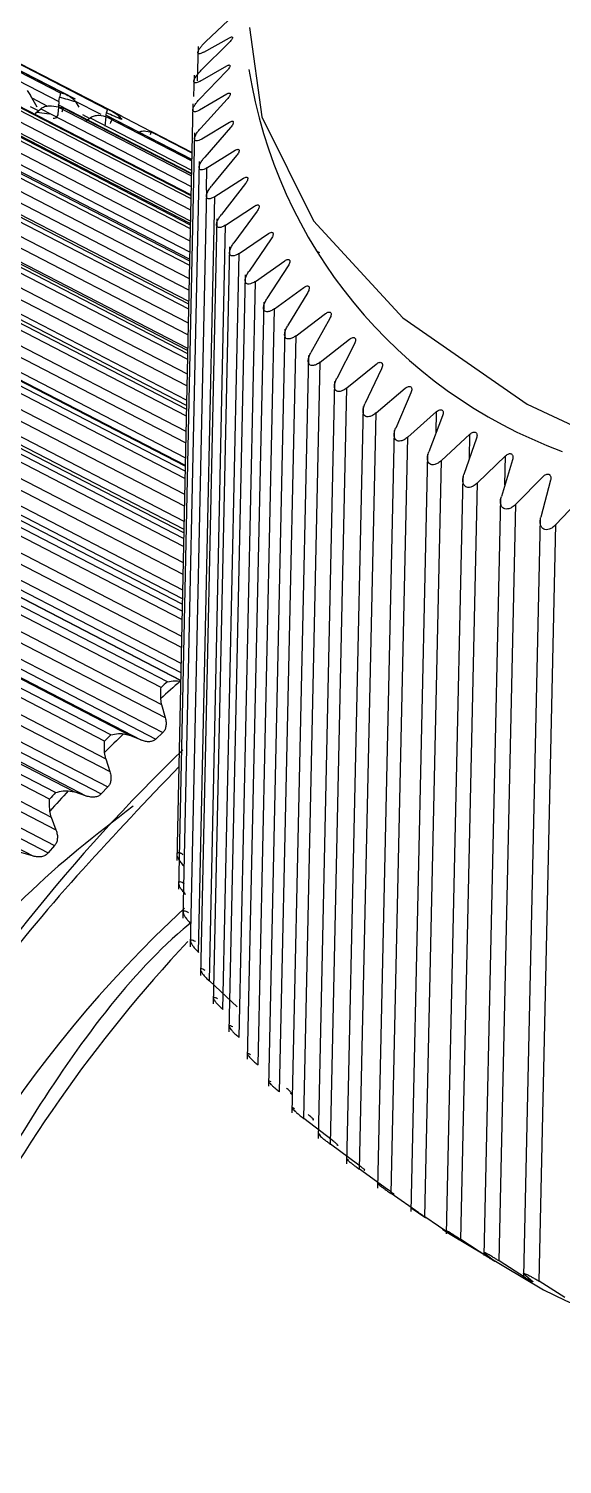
# Model space of a CAD drawing. Header units: millimetres. Extents: x 0 to 279, y 0 to 216.
# Drawn here: x 101.888 to 102.952, y 53.531 to 56.394 of the extents above; entities that cross this region are included whole.
import ezdxf

# ---------------------------------------------------------------- set-up
doc = ezdxf.new("R2010")
doc.units = ezdxf.units.MM

msp = doc.modelspace()

# ---------------------------------------------------------------- linework, layer by layer
at = {"color": 7, "linetype": 'Continuous', "lineweight": 25}
for p, q in [((100.9462, 56.7657), (101.9482, 56.2483)), ((101.9813, 56.2529), (100.9789, 56.7704)), ((100.9829, 56.7656), (101.9521, 56.2652)), ((100.9935, 56.7626), (101.9627, 56.2622)), ((102.0725, 56.2196), (101.0701, 56.7371)), ((101.0761, 56.7332), (102.0453, 56.2328)), ((101.0862, 56.7288), (102.0553, 56.2285)), ((102.2971, 56.4208), (102.2411, 56.3679)), ((102.2872, 56.3651), (102.2321, 56.3106)), ((102.2371, 56.3466), (102.2886, 56.3756)), ((102.2257, 56.3581), (102.2243, 56.2897)), ((102.2827, 56.309), (102.2288, 56.253)), ((102.2302, 56.2892), (102.2831, 56.3196)), ((102.2178, 56.301), (102.2169, 56.2583)), ((102.2117, 56.062), (101.846, 56.2508)), ((101.8851, 56.2702), (101.892, 56.2602)), ((101.9054, 56.237), (101.892, 56.2602)), ((101.9482, 56.2483), (101.9498, 56.2565)), ((102.229, 56.2315), (102.2832, 56.2634)), ((102.2838, 56.2528), (102.2311, 56.1953)), ((102.2089, 55.934), (101.632, 56.232)), ((102.2104, 56.0049), (101.7407, 56.2475)), ((101.9005, 56.2227), (101.9047, 56.2274)), ((101.9047, 56.2274), (101.9123, 56.234)), ((101.9047, 56.2274), (101.9295, 56.2238)), ((101.9482, 56.2483), (101.947, 56.2282)), ((102.2126, 56.1048), (101.9471, 56.2418)), ((101.9822, 56.2474), (101.9885, 56.2369)), ((102.0417, 56.218), (102.0434, 56.2256)), ((102.1471, 56.1809), (102.0665, 56.2225)), ((102.2156, 56.2436), (102.1832, 54.7351)), ((102.2071, 55.8496), (101.5205, 56.2043)), ((102.0031, 56.2098), (102.0109, 56.2159)), ((102.0417, 56.218), (102.0401, 56.199)), ((102.2132, 56.1331), (102.0436, 56.2207)), ((102.2335, 56.1738), (102.2888, 56.2072)), ((102.2904, 56.1966), (102.2392, 56.1376)), ((102.205, 55.7522), (101.407, 56.1646)), ((102.2135, 56.1468), (102.1348, 56.1875)), ((102.219, 56.1862), (102.1866, 54.6775)), ((102.2436, 56.1162), (102.2999, 56.1511)), ((102.3026, 56.1405), (102.2529, 56.0802)), ((102.2027, 55.6424), (101.292, 56.1132)), ((102.228, 56.1288), (102.1956, 54.6199)), ((102.2594, 56.0588), (102.3165, 56.0953)), ((102.3202, 56.0848), (102.2722, 56.023)), ((102.2001, 55.521), (101.1764, 56.0504)), ((102.2427, 56.0716), (102.2102, 54.5626)), ((102.2269, 54.5518), (102.2594, 56.0588)), ((102.2808, 56.0019), (102.3385, 56.0399)), ((102.3433, 56.0295), (102.297, 55.9664)), ((102.263, 56.0148), (102.2305, 54.5056)), ((102.2483, 54.4947), (102.2808, 56.0019)), ((102.1972, 55.3885), (101.0609, 55.9764)), ((102.3077, 55.9455), (102.3659, 55.985)), ((102.3717, 55.9748), (102.3274, 55.9104)), ((102.2887, 55.9585), (102.2562, 54.4492)), ((102.2752, 54.4381), (102.3077, 55.9455)), ((102.3401, 55.8898), (102.3987, 55.9309)), ((102.4055, 55.9208), (102.3632, 55.8553)), ((102.1941, 55.2459), (100.9461, 55.8919)), ((102.32, 55.9029), (102.2874, 54.3935)), ((102.3075, 54.3823), (102.3401, 55.8898)), ((102.3779, 55.835), (102.4367, 55.8777)), ((102.4444, 55.8678), (102.4043, 55.8011)), ((102.3566, 55.8481), (102.324, 54.3386)), ((102.3453, 54.3273), (102.3779, 55.835)), ((102.421, 55.7812), (102.4798, 55.8256)), ((102.3986, 55.7944), (102.3659, 54.2847)), ((102.4885, 55.8158), (102.4507, 55.748)), ((102.1521, 55.08), (100.8146, 55.7726)), ((102.1647, 55.0913), (100.8272, 55.7839)), ((102.3883, 54.2734), (102.421, 55.7812)), ((102.4692, 55.7286), (102.5279, 55.7746)), ((102.5375, 55.7651), (102.5021, 55.6962)), ((100.7782, 55.7358), (102.1604, 55.0199)), ((100.7845, 55.7546), (102.1532, 55.0458)), ((102.4457, 55.7417), (102.4129, 54.2319)), ((100.7636, 55.7108), (102.1554, 54.9899)), ((102.4364, 54.2206), (102.4692, 55.7286)), ((102.5225, 55.6773), (102.5809, 55.7249)), ((102.5914, 55.7157), (102.5585, 55.6458)), ((102.0519, 54.9853), (100.7144, 55.6782)), ((102.0887, 54.9848), (100.72, 55.6938)), ((100.7306, 55.6909), (102.1128, 54.9748)), ((100.7501, 55.6981), (102.1419, 54.9772)), ((102.4978, 55.6904), (102.4649, 54.1804)), ((102.0395, 54.9729), (100.702, 55.6659)), ((102.4896, 54.1692), (102.5225, 55.6773)), ((102.5807, 55.6274), (102.6386, 55.6766)), ((102.65, 55.6677), (102.6197, 55.5969)), ((100.6679, 55.6284), (102.05, 54.9122)), ((100.6731, 55.6471), (102.0418, 54.938)), ((102.5548, 55.6405), (102.5219, 54.1304)), ((102.5477, 54.1192), (102.5807, 55.6274)), ((102.6436, 55.5792), (102.7009, 55.63)), ((102.7132, 55.6214), (102.6855, 55.5497)), ((100.6544, 55.6028), (102.0461, 54.8816)), ((102.6166, 55.5921), (102.5836, 54.0819)), ((101.9419, 54.8703), (100.6045, 55.5635)), ((101.9789, 54.8719), (100.6103, 55.5812)), ((100.6215, 55.5797), (102.0036, 54.8634)), ((100.6413, 55.589), (102.033, 54.8678)), ((102.6105, 54.0708), (102.6436, 55.5792)), ((102.7111, 55.5326), (102.7677, 55.585)), ((102.7807, 55.5768), (102.7557, 55.5044)), ((101.9299, 54.857), (100.5925, 55.5502)), ((102.683, 55.5455), (102.6498, 54.0351)), ((102.783, 55.488), (102.8386, 55.5419)), ((100.5606, 55.5125), (101.9427, 54.796)), ((100.5648, 55.5308), (101.9334, 54.8214)), ((102.6779, 54.0242), (102.7111, 55.5326)), ((102.8524, 55.534), (102.8302, 55.4609)), ((100.5483, 55.4863), (101.94, 54.7648)), ((102.7538, 55.5007), (102.7205, 53.9902)), ((102.7497, 53.9794), (102.783, 55.488)), ((102.859, 55.4453), (102.9136, 55.5008)), ((102.9282, 55.4932), (102.9088, 55.4196)), ((100.5158, 55.4603), (101.8979, 54.7437)), ((100.5357, 55.4715), (101.9273, 54.75)), ((102.8287, 55.4578), (102.7953, 53.9472)), ((102.939, 55.4047), (102.9924, 55.4617)), ((102.8256, 53.9366), (102.859, 55.4453)), ((102.9077, 55.417), (102.8742, 53.9062)), ((102.9055, 53.8959), (102.939, 55.4047)), ((102.1532, 55.0458), (102.1515, 55.0579)), ((102.1532, 55.0458), (102.1604, 55.0199)), ((102.0773, 54.9878), (102.0887, 54.9848)), ((102.1128, 54.9748), (102.0887, 54.9848)), ((102.1554, 54.9899), (102.1419, 54.9772)), ((102.0418, 54.938), (102.0395, 54.9501)), ((102.0418, 54.938), (102.05, 54.9122)), ((102.0461, 54.8816), (102.033, 54.8678)), ((101.9672, 54.8741), (101.9789, 54.8719)), ((102.0036, 54.8634), (101.9789, 54.8719)), ((101.9334, 54.8214), (101.9306, 54.8335)), ((101.9334, 54.8214), (101.9427, 54.796)), ((101.94, 54.7648), (101.9273, 54.75)), ((101.8979, 54.7437), (101.8726, 54.7506)), ((102.304, 54.4434), (102.2483, 54.4947)), ((102.4931, 54.1773), (102.4364, 54.2206)), ((102.546, 54.1275), (102.4896, 54.1692)), ((102.6036, 54.0791), (102.5477, 54.1192)), ((102.6658, 54.0323), (102.6105, 54.0708)), ((102.6523, 54.0413), (102.678, 54.0237)), ((102.7324, 53.9873), (102.6779, 54.0242)), ((102.713, 53.9996), (102.7217, 53.9936)), ((102.7217, 53.9936), (102.9145, 53.8786)), ((102.7225, 53.9958), (102.7455, 53.979)), ((102.8033, 53.944), (102.7497, 53.9794)), ((102.7969, 53.9523), (102.8171, 53.9361)), ((102.8781, 53.9028), (102.8256, 53.9366)), ((102.8753, 53.9108), (102.8927, 53.8952)), ((102.9568, 53.8636), (102.9055, 53.8959))]:
    msp.add_line(p, q, dxfattribs=at)
at = {"color": 8, "linetype": 'Continuous', "lineweight": 25}
for p, q in [((101.9265, 56.2388), (101.895, 56.255)), ((101.9798, 56.25), (102.032, 56.223)), ((101.6262, 56.2227), (102.2087, 55.9219)), ((101.6387, 56.2253), (102.2089, 55.9307)), ((101.7018, 56.2331), (102.2097, 55.9708)), ((101.7369, 56.2399), (102.2102, 55.9954)), ((101.749, 56.241), (102.2104, 56.0027)), ((102.2106, 56.01), (101.7952, 56.2246)), ((101.809, 56.2397), (102.211, 56.0321)), ((101.8442, 56.2446), (102.2115, 56.0549)), ((101.8559, 56.2444), (102.2116, 56.0607)), ((101.9075, 56.2298), (101.8916, 56.238)), ((101.9123, 56.234), (102.212, 56.0792)), ((101.9474, 56.2369), (102.2125, 56.1)), ((101.9586, 56.2353), (102.2126, 56.1041)), ((102.0095, 56.2148), (101.9964, 56.2216)), ((101.5128, 56.1933), (102.2068, 55.8347)), ((101.5255, 56.1972), (102.207, 55.845)), ((102.2076, 55.8725), (101.5787, 56.1974)), ((101.5913, 56.2141), (102.2081, 55.8955)), ((102.2092, 55.9481), (101.6886, 56.2171)), ((102.0109, 56.2159), (102.2127, 56.1117)), ((102.0459, 56.2168), (102.2131, 56.1304)), ((102.0565, 56.2138), (102.2132, 56.1329)), ((102.2057, 55.7834), (101.4663, 56.1655)), ((101.4782, 56.183), (102.2062, 55.8068)), ((102.1391, 56.1844), (102.2135, 56.146)), ((102.1491, 56.18), (102.2135, 56.1468)), ((101.3632, 56.1397), (102.204, 55.7051)), ((101.3973, 56.1517), (102.2046, 55.7344)), ((101.4102, 56.1569), (102.2049, 55.7461)), ((102.2051, 55.7562), (101.4472, 56.1479)), ((102.2035, 55.6817), (101.3521, 56.1218)), ((102.2426, 56.0715), (102.2436, 56.1162)), ((101.247, 56.0847), (102.2016, 55.5911)), ((101.2805, 56.0981), (102.2022, 55.6216)), ((101.2935, 56.1047), (102.2025, 55.6347)), ((102.2029, 55.6531), (101.3335, 56.1026)), ((102.2011, 55.5677), (101.2367, 56.0664)), ((102.1995, 55.497), (101.1631, 56.033)), ((102.1998, 55.5114), (101.1761, 56.0408)), ((101.2047, 56.038), (102.2001, 55.5232)), ((102.2004, 55.5381), (101.2187, 56.0457)), ((101.1209, 55.9996), (102.1984, 55.4422)), ((101.1303, 56.0183), (102.1989, 55.4655)), ((102.197, 55.3769), (101.0588, 55.9658)), ((101.0896, 55.9686), (102.1974, 55.3955)), ((101.1036, 55.9777), (102.1977, 55.4117)), ((101.0138, 55.9408), (102.1959, 55.3291)), ((102.1966, 55.3613), (101.0458, 55.9568)), ((102.4637, 55.9493), (102.4677, 55.9472)), ((101.0054, 55.9219), (102.1954, 55.3061)), ((102.1939, 55.2321), (100.9423, 55.88)), ((100.975, 55.8885), (102.1944, 55.2574)), ((100.989, 55.8989), (102.1948, 55.2748)), ((100.8983, 55.8527), (102.1928, 55.1826)), ((102.1935, 55.2154), (100.9294, 55.8698)), ((100.891, 55.8338), (102.1923, 55.1601)), ((102.1909, 55.094), (100.8325, 55.7974)), ((100.8424, 55.7929), (102.1909, 55.0947)), ((100.8616, 55.7982), (102.1912, 55.1097)), ((100.8754, 55.8097), (102.1916, 55.1282)), ((102.7, 55.5873), (102.7009, 55.63)), ((102.7666, 55.5358), (102.7677, 55.585)), ((102.8373, 55.4843), (102.8386, 55.5419))]:
    msp.add_line(p, q, dxfattribs=at)
at = {"color": 7, "linetype": 'Continuous', "lineweight": 25, "flags": 128}
msp.add_lwpolyline([(102.3283, 56.3962), (102.3529, 56.2181), (102.4556, 56.0108), (102.6342, 55.8171), (102.8815, 55.6452), (103.1873, 55.502), (103.5391, 55.3936), (103.9225, 55.3245), (104.3216, 55.2975), (104.7199, 55.3137), (105.1011, 55.3725), (105.2233, 55.4017)], dxfattribs=at)
at = {"color": 7, "linetype": 'Continuous', "lineweight": 25}
for centre, radius, start, end in [((103.2905, 56.4651), 0.9753, 189.0012, 249.67), ((101.7644, 55.5366), 0.7435, 72.9607, 75.5565), ((101.7551, 55.5461), 0.7456, 73.8332, 74.6816), ((101.8381, 55.4446), 0.7998, 81.3304, 82.1403), ((101.7731, 55.562), 0.7165, 65.1828, 67.8426), ((101.7639, 55.5716), 0.7186, 66.077, 66.9464), ((101.849, 55.4979), 0.7453, 73.8359, 74.6846), ((101.7635, 55.5717), 0.7187, 58.2371, 59.1063), ((101.8578, 55.5234), 0.7183, 66.0778, 66.9475), ((103.96, 53.0722), 2.6859, 131.2223, 132.3272), ((103.9529, 53.0767), 2.6937, 131.5933, 131.9545), ((104.127, 52.8953), 2.9292, 134.4097, 135.4527), ((104.1204, 52.8993), 2.9377, 134.76, 135.1009), ((104.2852, 52.7426), 3.1652, 137.7598, 138.0842), ((104.2913, 52.739), 3.1559, 137.4263, 138.4188), ((103.8443, 52.8614), 2.4227, 132.7712, 193.3948), ((104.2962, 52.6172), 2.8632, 136.8959, 169.4299), ((104.3053, 56.7496), 3.1901, 244.1528, 297.373)]:
    msp.add_arc(centre, radius, start, end, dxfattribs=at)
at = {"color": 8, "linetype": 'Continuous', "lineweight": 25}
msp.add_arc((104.6015, 52.4549), 3.4701, 133.8947, 163.9643, dxfattribs=at)
at = {"color": 7, "linetype": 'Continuous', "lineweight": 25}
for points, knots in [([(102.2371, 56.3466), (102.2351, 56.3456), (102.2315, 56.3438), (102.2276, 56.3433), (102.2255, 56.3442), (102.2253, 56.3464), (102.2261, 56.3489), (102.2277, 56.3522), (102.2308, 56.3568), (102.2356, 56.3625), (102.2392, 56.366), (102.2411, 56.3679)], [0, 0, 0, 0, 0.154431, 0.286751, 0.400084, 0.499365, 0.556661, 0.616367, 0.746977, 0.863093, 1, 1, 1, 1]), ([(102.2886, 56.3756), (102.2895, 56.3761), (102.2913, 56.377), (102.2932, 56.3773), (102.2943, 56.3768), (102.2945, 56.3755), (102.2939, 56.3736), (102.2923, 56.3711), (102.2901, 56.3681), (102.2882, 56.3661), (102.2872, 56.3651)], [0, 0, 0, 0, 0.149554, 0.286742, 0.39793, 0.499998, 0.60209, 0.713222, 0.850456, 1, 1, 1, 1]), ([(102.2302, 56.2892), (102.2282, 56.2882), (102.2244, 56.2862), (102.2202, 56.2856), (102.2179, 56.2865), (102.2174, 56.2887), (102.2179, 56.2912), (102.2192, 56.2945), (102.2221, 56.2992), (102.2267, 56.3051), (102.2302, 56.3087), (102.2321, 56.3106)], [0, 0, 0, 0, 0.154434, 0.286757, 0.400092, 0.499375, 0.555867, 0.614812, 0.743891, 0.864905, 1, 1, 1, 1]), ([(102.2831, 56.3196), (102.2841, 56.3201), (102.2859, 56.3211), (102.2879, 56.3214), (102.2892, 56.3209), (102.2896, 56.3197), (102.2891, 56.3177), (102.2877, 56.3151), (102.2856, 56.3121), (102.2837, 56.3101), (102.2827, 56.309)], [0, 0, 0, 0, 0.149554, 0.286742, 0.39793, 0.499998, 0.60209, 0.713222, 0.850456, 1, 1, 1, 1]), ([(101.9498, 56.2565), (101.9504, 56.2583), (101.9519, 56.2627), (101.952, 56.2643), (101.9521, 56.2652)], [0, 0, 0, 0, 0.406364, 1, 1, 1, 1]), ([(101.9627, 56.2622), (101.9672, 56.26), (101.9747, 56.2563), (101.98, 56.25), (101.9822, 56.2474)], [0, 0, 0, 0, 0.593636, 1, 1, 1, 1]), ([(102.229, 56.2315), (102.2269, 56.2305), (102.2231, 56.2284), (102.2186, 56.2277), (102.2159, 56.2285), (102.2152, 56.2307), (102.2155, 56.2332), (102.2165, 56.2365), (102.2191, 56.2413), (102.2235, 56.2473), (102.227, 56.2511), (102.2288, 56.253)], [0, 0, 0, 0, 0.1544381, 0.2867636, 0.400101, 0.4993864, 0.5550493, 0.6131612, 0.7404224, 0.8667645, 1, 1, 1, 1]), ([(102.2832, 56.2634), (102.2842, 56.2639), (102.286, 56.2649), (102.2882, 56.2653), (102.2896, 56.2649), (102.2902, 56.2637), (102.2898, 56.2617), (102.2886, 56.2591), (102.2866, 56.256), (102.2848, 56.2539), (102.2838, 56.2528)], [0, 0, 0, 0, 0.149554, 0.286742, 0.39793, 0.499998, 0.60209, 0.713222, 0.850456, 1, 1, 1, 1]), ([(101.9474, 56.2369), (101.9415, 56.2382), (101.9324, 56.2402), (101.9201, 56.2382), (101.9147, 56.2353), (101.9123, 56.234)], [0, 0, 0, 0, 0.500711, 0.773789, 1, 1, 1, 1]), ([(101.947, 56.2282), (101.9467, 56.2261), (101.9463, 56.222), (101.9443, 56.2175), (101.9413, 56.2144), (101.9383, 56.2146), (101.9368, 56.2147)], [0, 0, 0, 0, 0.261763, 0.504104, 0.759203, 1, 1, 1, 1]), ([(101.9547, 56.2278), (101.9552, 56.2294), (101.9563, 56.2329), (101.958, 56.2365), (101.9584, 56.2357), (101.9586, 56.2353)], [0, 0, 0, 0, 0.226196, 0.499289, 1, 1, 1, 1]), ([(102.0434, 56.2256), (102.044, 56.2272), (102.0454, 56.2311), (102.0453, 56.2322), (102.0453, 56.2328)], [0, 0, 0, 0, 0.406364, 1, 1, 1, 1]), ([(102.0553, 56.2285), (102.0596, 56.226), (102.0669, 56.2218), (102.0718, 56.2151), (102.0739, 56.2124)], [0, 0, 0, 0, 0.593636, 1, 1, 1, 1]), ([(102.0459, 56.2168), (102.0401, 56.2184), (102.0312, 56.221), (102.0189, 56.2197), (102.0134, 56.2171), (102.0109, 56.2159)], [0, 0, 0, 0, 0.5007111, 0.7737886, 1, 1, 1, 1]), ([(102.0512, 56.2046), (102.0519, 56.2063), (102.0533, 56.21), (102.0555, 56.2141), (102.0561, 56.2139), (102.0565, 56.2138)], [0, 0, 0, 0, 0.226196, 0.499289, 1, 1, 1, 1]), ([(102.2335, 56.1738), (102.2313, 56.1727), (102.2274, 56.1706), (102.2226, 56.1697), (102.2197, 56.1705), (102.2187, 56.1726), (102.2187, 56.1751), (102.2195, 56.1783), (102.2218, 56.1833), (102.226, 56.1895), (102.2294, 56.1934), (102.2311, 56.1953)], [0, 0, 0, 0, 0.1544442, 0.286775, 0.4001168, 0.4994062, 0.5541981, 0.6114184, 0.736694, 0.8686989, 1, 1, 1, 1]), ([(102.2888, 56.2072), (102.2898, 56.2077), (102.2917, 56.2088), (102.294, 56.2092), (102.2956, 56.2089), (102.2962, 56.2076), (102.2961, 56.2056), (102.295, 56.203), (102.2931, 56.1998), (102.2914, 56.1977), (102.2904, 56.1966)], [0, 0, 0, 0, 0.149554, 0.286742, 0.39793, 0.499998, 0.60209, 0.713222, 0.850456, 1, 1, 1, 1]), ([(102.1391, 56.1844), (102.1334, 56.1864), (102.1247, 56.1895), (102.1125, 56.1889), (102.1069, 56.1867), (102.1044, 56.1856)], [0, 0, 0, 0, 0.500711, 0.773789, 1, 1, 1, 1]), ([(102.1311, 56.1827), (102.1317, 56.1841), (102.1331, 56.1875), (102.1328, 56.1881), (102.1326, 56.1884)], [0, 0, 0, 0, 0.406364, 1, 1, 1, 1]), ([(102.2436, 56.1162), (102.2414, 56.115), (102.2374, 56.1128), (102.2324, 56.1118), (102.2292, 56.1125), (102.2278, 56.1146), (102.2277, 56.117), (102.2282, 56.1202), (102.2302, 56.1253), (102.2342, 56.1316), (102.2375, 56.1357), (102.2392, 56.1376)], [0, 0, 0, 0, 0.154453, 0.286792, 0.40014, 0.499436, 0.55331, 0.609629, 0.733006, 0.870393, 1, 1, 1, 1]), ([(102.2999, 56.1511), (102.3009, 56.1517), (102.3029, 56.1528), (102.3053, 56.1533), (102.307, 56.1529), (102.3078, 56.1517), (102.3078, 56.1497), (102.3069, 56.147), (102.3052, 56.1438), (102.3035, 56.1417), (102.3026, 56.1405)], [0, 0, 0, 0, 0.149554, 0.286742, 0.39793, 0.499998, 0.60209, 0.713222, 0.850456, 1, 1, 1, 1]), ([(102.2594, 56.0588), (102.2572, 56.0576), (102.2531, 56.0552), (102.2478, 56.0541), (102.2443, 56.0547), (102.2424, 56.0572), (102.2423, 56.0615), (102.2443, 56.0674), (102.248, 56.074), (102.2513, 56.0781), (102.2529, 56.0802)], [0, 0, 0, 0, 0.154549, 0.286969, 0.400388, 0.499744, 0.607598, 0.729187, 0.870473, 1, 1, 1, 1]), ([(102.3165, 56.0953), (102.3175, 56.0959), (102.3195, 56.097), (102.322, 56.0976), (102.3239, 56.0973), (102.3249, 56.0961), (102.325, 56.0941), (102.3243, 56.0914), (102.3227, 56.0881), (102.3211, 56.0859), (102.3202, 56.0848)], [0, 0, 0, 0, 0.149554, 0.286742, 0.39793, 0.499998, 0.60209, 0.713222, 0.850456, 1, 1, 1, 1]), ([(102.2808, 56.0019), (102.2785, 56.0006), (102.2743, 55.9981), (102.2689, 55.9968), (102.2651, 55.9974), (102.2629, 55.9997), (102.2625, 56.004), (102.264, 56.0099), (102.2674, 56.0165), (102.2706, 56.0209), (102.2722, 56.023)], [0, 0, 0, 0, 0.154558, 0.286986, 0.400411, 0.499774, 0.605886, 0.725801, 0.865246, 1, 1, 1, 1]), ([(102.3385, 56.0399), (102.3396, 56.0405), (102.3416, 56.0417), (102.3442, 56.0423), (102.3462, 56.0421), (102.3474, 56.0409), (102.3477, 56.039), (102.3471, 56.0362), (102.3456, 56.0329), (102.3441, 56.0306), (102.3433, 56.0295)], [0, 0, 0, 0, 0.149554, 0.286742, 0.39793, 0.499998, 0.60209, 0.713222, 0.850456, 1, 1, 1, 1]), ([(102.3077, 55.9455), (102.3054, 55.9441), (102.3012, 55.9415), (102.2955, 55.9401), (102.2915, 55.9405), (102.289, 55.9428), (102.2882, 55.9471), (102.2894, 55.9529), (102.2924, 55.9596), (102.2955, 55.9641), (102.297, 55.9664)], [0, 0, 0, 0, 0.154571, 0.28701, 0.400444, 0.499815, 0.604161, 0.722376, 0.859968, 1, 1, 1, 1]), ([(102.3659, 55.985), (102.367, 55.9857), (102.3691, 55.987), (102.3718, 55.9877), (102.3739, 55.9875), (102.3752, 55.9864), (102.3757, 55.9844), (102.3752, 55.9816), (102.374, 55.9783), (102.3725, 55.976), (102.3717, 55.9748)], [0, 0, 0, 0, 0.149554, 0.286742, 0.39793, 0.499998, 0.60209, 0.713222, 0.850456, 1, 1, 1, 1]), ([(102.3401, 55.8898), (102.3378, 55.8883), (102.3335, 55.8857), (102.3277, 55.8841), (102.3233, 55.8844), (102.3206, 55.8866), (102.3195, 55.8908), (102.3202, 55.8965), (102.3229, 55.9034), (102.3259, 55.908), (102.3274, 55.9104)], [0, 0, 0, 0, 0.154588, 0.287042, 0.40049, 0.499872, 0.602416, 0.718907, 0.85464, 1, 1, 1, 1]), ([(102.3987, 55.9309), (102.3998, 55.9316), (102.4019, 55.933), (102.4047, 55.9338), (102.4069, 55.9336), (102.4083, 55.9325), (102.409, 55.9306), (102.4087, 55.9278), (102.4076, 55.9244), (102.4062, 55.9221), (102.4055, 55.9208)], [0, 0, 0, 0, 0.149554, 0.286742, 0.39793, 0.499998, 0.60209, 0.713222, 0.850456, 1, 1, 1, 1]), ([(102.4367, 55.8777), (102.4378, 55.8785), (102.4399, 55.8799), (102.4428, 55.8807), (102.4451, 55.8807), (102.4467, 55.8796), (102.4475, 55.8776), (102.4473, 55.8749), (102.4464, 55.8714), (102.4451, 55.8691), (102.4444, 55.8678)], [0, 0, 0, 0, 0.149554, 0.286742, 0.39793, 0.499998, 0.60209, 0.713222, 0.850456, 1, 1, 1, 1]), ([(102.3779, 55.835), (102.3756, 55.8335), (102.3713, 55.8307), (102.3652, 55.8289), (102.3607, 55.8291), (102.3576, 55.8312), (102.3562, 55.8353), (102.3566, 55.841), (102.3589, 55.848), (102.3617, 55.8527), (102.3632, 55.8553)], [0, 0, 0, 0, 0.154609, 0.287081, 0.400544, 0.499939, 0.600724, 0.715536, 0.849473, 1, 1, 1, 1]), ([(102.4798, 55.8256), (102.4809, 55.8263), (102.483, 55.8278), (102.486, 55.8287), (102.4884, 55.8287), (102.4901, 55.8277), (102.4911, 55.8258), (102.4911, 55.823), (102.4903, 55.8195), (102.4891, 55.8171), (102.4885, 55.8158)], [0, 0, 0, 0, 0.149554, 0.286742, 0.39793, 0.499998, 0.60209, 0.713222, 0.850456, 1, 1, 1, 1]), ([(102.421, 55.7812), (102.4186, 55.7796), (102.4143, 55.7767), (102.4081, 55.7748), (102.4033, 55.7749), (102.4, 55.7769), (102.3983, 55.7809), (102.3983, 55.7865), (102.4002, 55.7935), (102.4029, 55.7984), (102.4043, 55.8011)], [0, 0, 0, 0, 0.154627, 0.2871144, 0.4005905, 0.4999974, 0.5993817, 0.7128492, 0.8453456, 1, 1, 1, 1]), ([(102.5279, 55.7746), (102.529, 55.7753), (102.5311, 55.7768), (102.5342, 55.7779), (102.5367, 55.7779), (102.5386, 55.777), (102.5396, 55.7751), (102.5399, 55.7723), (102.5392, 55.7688), (102.5381, 55.7664), (102.5375, 55.7651)], [0, 0, 0, 0, 0.149554, 0.286742, 0.39793, 0.499998, 0.60209, 0.713222, 0.850456, 1, 1, 1, 1]), ([(102.4692, 55.7286), (102.4669, 55.7269), (102.4625, 55.7239), (102.4562, 55.7218), (102.4512, 55.7218), (102.4476, 55.7237), (102.4456, 55.7277), (102.4452, 55.7333), (102.4468, 55.7404), (102.4493, 55.7453), (102.4507, 55.748)], [0, 0, 0, 0, 0.154627, 0.287114, 0.40059, 0.499997, 0.599382, 0.712849, 0.845346, 1, 1, 1, 1]), ([(102.5809, 55.7249), (102.582, 55.7257), (102.5841, 55.7272), (102.5872, 55.7284), (102.5899, 55.7285), (102.5918, 55.7276), (102.5931, 55.7257), (102.5934, 55.7229), (102.593, 55.7194), (102.592, 55.717), (102.5914, 55.7157)], [0, 0, 0, 0, 0.149554, 0.286742, 0.39793, 0.499998, 0.60209, 0.713222, 0.850456, 1, 1, 1, 1]), ([(102.5225, 55.6773), (102.5202, 55.6756), (102.5158, 55.6724), (102.5094, 55.6701), (102.5042, 55.67), (102.5003, 55.6718), (102.498, 55.6757), (102.4973, 55.6813), (102.4985, 55.6884), (102.5009, 55.6935), (102.5021, 55.6962)], [0, 0, 0, 0, 0.154627, 0.287114, 0.40059, 0.499997, 0.599382, 0.712849, 0.845346, 1, 1, 1, 1]), ([(102.6386, 55.6766), (102.6397, 55.6775), (102.6418, 55.6791), (102.645, 55.6803), (102.6477, 55.6805), (102.6498, 55.6796), (102.6512, 55.6778), (102.6517, 55.675), (102.6515, 55.6715), (102.6505, 55.669), (102.65, 55.6677)], [0, 0, 0, 0, 0.149554, 0.286742, 0.39793, 0.499998, 0.60209, 0.713222, 0.850456, 1, 1, 1, 1]), ([(102.5807, 55.6274), (102.5784, 55.6256), (102.574, 55.6224), (102.5675, 55.6199), (102.5621, 55.6196), (102.558, 55.6213), (102.5553, 55.6252), (102.5543, 55.6308), (102.5552, 55.6379), (102.5573, 55.643), (102.5585, 55.6458)], [0, 0, 0, 0, 0.154627, 0.287114, 0.40059, 0.499997, 0.599382, 0.712849, 0.845346, 1, 1, 1, 1]), ([(102.7009, 55.63), (102.702, 55.6309), (102.7041, 55.6325), (102.7073, 55.6338), (102.7101, 55.6341), (102.7124, 55.6333), (102.7139, 55.6315), (102.7146, 55.6287), (102.7145, 55.6252), (102.7136, 55.6227), (102.7132, 55.6214)], [0, 0, 0, 0, 0.149554, 0.286742, 0.39793, 0.499998, 0.60209, 0.713222, 0.850456, 1, 1, 1, 1]), ([(102.6436, 55.5792), (102.6413, 55.5773), (102.637, 55.5739), (102.6303, 55.5713), (102.6248, 55.5708), (102.6204, 55.5725), (102.6175, 55.5762), (102.6162, 55.5818), (102.6167, 55.589), (102.6186, 55.5941), (102.6197, 55.5969)], [0, 0, 0, 0, 0.154627, 0.287114, 0.40059, 0.499997, 0.599382, 0.712849, 0.845346, 1, 1, 1, 1]), ([(102.7677, 55.585), (102.7687, 55.5859), (102.7708, 55.5877), (102.7741, 55.589), (102.7769, 55.5894), (102.7793, 55.5887), (102.7809, 55.5869), (102.7818, 55.5842), (102.7819, 55.5807), (102.7811, 55.5781), (102.7807, 55.5768)], [0, 0, 0, 0, 0.149554, 0.286742, 0.39793, 0.499998, 0.60209, 0.713222, 0.850456, 1, 1, 1, 1]), ([(102.7111, 55.5326), (102.7088, 55.5307), (102.7045, 55.5272), (102.6978, 55.5244), (102.6921, 55.5238), (102.6875, 55.5253), (102.6843, 55.529), (102.6826, 55.5345), (102.6828, 55.5417), (102.6845, 55.5469), (102.6855, 55.5497)], [0, 0, 0, 0, 0.154627, 0.287114, 0.40059, 0.499997, 0.599382, 0.712849, 0.845346, 1, 1, 1, 1]), ([(102.8386, 55.5419), (102.8397, 55.5429), (102.8417, 55.5447), (102.845, 55.5461), (102.848, 55.5466), (102.8504, 55.5459), (102.8522, 55.5442), (102.8532, 55.5414), (102.8534, 55.5379), (102.8528, 55.5354), (102.8524, 55.534)], [0, 0, 0, 0, 0.149554, 0.286742, 0.39793, 0.499998, 0.60209, 0.713222, 0.850456, 1, 1, 1, 1]), ([(102.783, 55.488), (102.7807, 55.486), (102.7765, 55.4824), (102.7697, 55.4794), (102.7638, 55.4786), (102.759, 55.48), (102.7555, 55.4836), (102.7536, 55.4891), (102.7534, 55.4963), (102.7549, 55.5015), (102.7557, 55.5044)], [0, 0, 0, 0, 0.154627, 0.287114, 0.40059, 0.499997, 0.599382, 0.712849, 0.845346, 1, 1, 1, 1]), ([(102.9136, 55.5008), (102.9145, 55.5016), (102.9162, 55.5033), (102.9193, 55.5049), (102.922, 55.5056), (102.9241, 55.5054), (102.9249, 55.5051), (102.9254, 55.5049)], [0, 0, 0, 0, 0.260699, 0.500546, 0.760161, 0.880025, 1, 1, 1, 1]), ([(102.9254, 55.5049), (102.9258, 55.5046), (102.9266, 55.5041), (102.9279, 55.5026), (102.9287, 55.5001), (102.9289, 55.4967), (102.9284, 55.4944), (102.9282, 55.4932)], [0, 0, 0, 0, 0.119982, 0.239848, 0.499455, 0.739313, 1, 1, 1, 1]), ([(102.859, 55.4453), (102.8568, 55.4433), (102.8526, 55.4395), (102.8458, 55.4363), (102.8398, 55.4354), (102.8348, 55.4366), (102.831, 55.4401), (102.8288, 55.4456), (102.8282, 55.4528), (102.8295, 55.4581), (102.8302, 55.4609)], [0, 0, 0, 0, 0.154627, 0.287114, 0.40059, 0.499997, 0.599382, 0.712849, 0.845346, 1, 1, 1, 1]), ([(102.939, 55.4047), (102.9368, 55.4026), (102.9328, 55.3988), (102.9259, 55.3954), (102.9198, 55.3943), (102.9146, 55.3954), (102.9106, 55.3988), (102.908, 55.4042), (102.9071, 55.4113), (102.9082, 55.4167), (102.9088, 55.4196)], [0, 0, 0, 0, 0.154627, 0.287114, 0.40059, 0.499997, 0.599382, 0.712849, 0.845346, 1, 1, 1, 1]), ([(102.1515, 55.0579), (102.1514, 55.0612), (102.1514, 55.0695), (102.1518, 55.0761), (102.1521, 55.08)], [0, 0, 0, 0, 0.406364, 1, 1, 1, 1]), ([(102.1647, 55.0913), (102.1699, 55.0922), (102.1785, 55.0937), (102.1867, 55.0928), (102.1901, 55.0924)], [0, 0, 0, 0, 0.593636, 1, 1, 1, 1]), ([(102.1604, 55.0199), (102.1611, 55.0167), (102.1625, 55.0108), (102.1619, 55.0023), (102.1598, 54.995), (102.1568, 54.9916), (102.1554, 54.9899)], [0, 0, 0, 0, 0.28775, 0.55422, 0.783666, 1, 1, 1, 1]), ([(102.0395, 54.9501), (102.0394, 54.9535), (102.039, 54.9619), (102.0393, 54.9688), (102.0395, 54.9729)], [0, 0, 0, 0, 0.406364, 1, 1, 1, 1]), ([(102.0519, 54.9853), (102.0569, 54.9864), (102.0655, 54.9884), (102.0739, 54.9879), (102.0773, 54.9878)], [0, 0, 0, 0, 0.593636, 1, 1, 1, 1]), ([(102.1419, 54.9772), (102.1401, 54.9758), (102.1362, 54.9729), (102.1288, 54.9715), (102.1208, 54.972), (102.1155, 54.9738), (102.1128, 54.9748)], [0, 0, 0, 0, 0.231036, 0.474113, 0.726954, 1, 1, 1, 1]), ([(102.05, 54.9122), (102.0509, 54.9091), (102.0525, 54.9032), (102.0522, 54.8946), (102.0503, 54.8871), (102.0475, 54.8834), (102.0461, 54.8816)], [0, 0, 0, 0, 0.28775, 0.55422, 0.783666, 1, 1, 1, 1]), ([(101.9306, 54.8335), (101.9303, 54.837), (101.9297, 54.8455), (101.9298, 54.8527), (101.9299, 54.857)], [0, 0, 0, 0, 0.4063641, 1, 1, 1, 1]), ([(101.9419, 54.8703), (101.9469, 54.8717), (101.9554, 54.874), (101.9638, 54.874), (101.9672, 54.8741)], [0, 0, 0, 0, 0.5936359, 1, 1, 1, 1]), ([(102.033, 54.8678), (102.0311, 54.8662), (102.0273, 54.8629), (102.0197, 54.8611), (102.0117, 54.8611), (102.0064, 54.8626), (102.0036, 54.8634)], [0, 0, 0, 0, 0.236409, 0.485586, 0.733077, 1, 1, 1, 1]), ([(101.9427, 54.796), (101.9437, 54.7929), (101.9455, 54.787), (101.9457, 54.7783), (101.944, 54.7706), (101.9413, 54.7667), (101.94, 54.7648)], [0, 0, 0, 0, 0.2877497, 0.5542199, 0.7836665, 1, 1, 1, 1]), ([(101.9273, 54.75), (101.9254, 54.7482), (101.9216, 54.7446), (101.9139, 54.7423), (101.9059, 54.7419), (101.9006, 54.7431), (101.8979, 54.7437)], [0, 0, 0, 0, 0.241846, 0.497389, 0.739426, 1, 1, 1, 1]), ([(102.1964, 54.7465), (102.1947, 54.7475), (102.1914, 54.7494), (102.1871, 54.7507), (102.1846, 54.7502), (102.1836, 54.7487), (102.1835, 54.7476), (102.1834, 54.7471)], [0, 0, 0, 0, 0.265945, 0.518102, 0.772568, 0.888741, 1, 1, 1, 1]), ([(102.1834, 54.7471), (102.1836, 54.7459), (102.184, 54.7433), (102.1866, 54.7378), (102.1909, 54.7315), (102.1946, 54.7272), (102.1966, 54.7249)], [0, 0, 0, 0, 0.198791, 0.425735, 0.690719, 1, 1, 1, 1]), ([(102.1987, 54.6886), (102.1971, 54.6896), (102.1938, 54.6914), (102.1898, 54.6926), (102.1876, 54.6919), (102.1868, 54.6904), (102.1868, 54.6894), (102.1869, 54.6888)], [0, 0, 0, 0, 0.262292, 0.525966, 0.776214, 0.890529, 1, 1, 1, 1]), ([(102.1869, 54.6888), (102.1871, 54.6876), (102.1877, 54.6851), (102.1907, 54.6797), (102.1952, 54.6735), (102.199, 54.6693), (102.2011, 54.6671)], [0, 0, 0, 0, 0.198791, 0.425735, 0.690719, 1, 1, 1, 1]), ([(102.2068, 54.6308), (102.2052, 54.6317), (102.202, 54.6335), (102.1982, 54.6345), (102.1963, 54.6338), (102.1958, 54.6323), (102.1959, 54.6312), (102.196, 54.6307)], [0, 0, 0, 0, 0.258922, 0.533361, 0.779836, 0.892356, 1, 1, 1, 1]), ([(102.196, 54.6307), (102.1964, 54.6295), (102.1971, 54.6269), (102.2004, 54.6216), (102.2052, 54.6155), (102.2091, 54.6115), (102.2112, 54.6093)], [0, 0, 0, 0, 0.198791, 0.425735, 0.690719, 1, 1, 1, 1]), ([(102.2204, 54.5732), (102.2189, 54.574), (102.2158, 54.5758), (102.2123, 54.5766), (102.2103, 54.5757), (102.2106, 54.5737), (102.2108, 54.5727)], [0, 0, 0, 0, 0.258339, 0.541028, 0.784273, 1, 1, 1, 1]), ([(102.2108, 54.5727), (102.2113, 54.5715), (102.2123, 54.569), (102.2158, 54.5638), (102.2208, 54.5578), (102.2248, 54.5539), (102.2269, 54.5518)], [0, 0, 0, 0, 0.198791, 0.425735, 0.690719, 1, 1, 1, 1]), ([(102.2397, 54.5159), (102.2382, 54.5167), (102.2352, 54.5184), (102.232, 54.519), (102.2304, 54.5181), (102.231, 54.5161), (102.2312, 54.5151)], [0, 0, 0, 0, 0.269378, 0.548121, 0.787845, 1, 1, 1, 1]), ([(102.2312, 54.5151), (102.2318, 54.514), (102.233, 54.5115), (102.2368, 54.5064), (102.2421, 54.5005), (102.2461, 54.4967), (102.2483, 54.4947)], [0, 0, 0, 0, 0.198791, 0.425735, 0.690719, 1, 1, 1, 1]), ([(102.2645, 54.4591), (102.263, 54.4599), (102.2601, 54.4615), (102.2573, 54.462), (102.2561, 54.461), (102.2569, 54.459), (102.2573, 54.4581)], [0, 0, 0, 0, 0.279946, 0.555011, 0.79136, 1, 1, 1, 1]), ([(102.2573, 54.4581), (102.2579, 54.457), (102.2593, 54.4545), (102.2634, 54.4495), (102.2689, 54.4438), (102.273, 54.4401), (102.2752, 54.4381)], [0, 0, 0, 0, 0.198791, 0.425735, 0.690719, 1, 1, 1, 1]), ([(102.2949, 54.403), (102.2934, 54.4038), (102.2906, 54.4053), (102.2881, 54.4056), (102.2873, 54.4046), (102.2883, 54.4027), (102.2888, 54.4018)], [0, 0, 0, 0, 0.290179, 0.561781, 0.794857, 1, 1, 1, 1]), ([(102.2888, 54.4018), (102.2895, 54.4006), (102.2912, 54.3982), (102.2955, 54.3933), (102.3011, 54.3878), (102.3053, 54.3842), (102.3075, 54.3823)], [0, 0, 0, 0, 0.198791, 0.425735, 0.690719, 1, 1, 1, 1]), ([(102.3306, 54.3477), (102.3292, 54.3484), (102.3265, 54.3499), (102.3244, 54.3501), (102.324, 54.349), (102.3252, 54.3472), (102.3258, 54.3463)], [0, 0, 0, 0, 0.3009941, 0.5688251, 0.7984307, 1, 1, 1, 1]), ([(102.3258, 54.3463), (102.3266, 54.3452), (102.3284, 54.3428), (102.333, 54.338), (102.3388, 54.3327), (102.343, 54.3292), (102.3453, 54.3273)], [0, 0, 0, 0, 0.198791, 0.425735, 0.690719, 1, 1, 1, 1]), ([(102.3716, 54.2933), (102.3703, 54.2941), (102.3677, 54.2954), (102.366, 54.2955), (102.366, 54.2945), (102.3674, 54.2926), (102.3681, 54.2918)], [0, 0, 0, 0, 0.309281, 0.574265, 0.801209, 1, 1, 1, 1]), ([(102.3681, 54.2918), (102.369, 54.2907), (102.371, 54.2884), (102.3758, 54.2838), (102.3818, 54.2785), (102.386, 54.2752), (102.3883, 54.2734)], [0, 0, 0, 0, 0.1987913, 0.4257348, 0.6907186, 1, 1, 1, 1]), ([(102.4097, 54.2708), (102.4104, 54.2705), (102.4116, 54.2698), (102.4125, 54.2697), (102.4126, 54.2703), (102.4118, 54.2715), (102.4102, 54.2733), (102.4079, 54.2756), (102.4051, 54.2782), (102.4031, 54.2799), (102.402, 54.2808)], [0, 0, 0, 0, 0.149554, 0.286742, 0.39793, 0.499998, 0.60209, 0.713222, 0.850456, 1, 1, 1, 1]), ([(102.4179, 54.2401), (102.4166, 54.2408), (102.4143, 54.2421), (102.4129, 54.2421), (102.4132, 54.2411), (102.4148, 54.2393), (102.4156, 54.2385)], [0, 0, 0, 0, 0.309281, 0.574265, 0.801209, 1, 1, 1, 1]), ([(102.4156, 54.2385), (102.4166, 54.2374), (102.4188, 54.2352), (102.4238, 54.2306), (102.43, 54.2256), (102.4342, 54.2224), (102.4364, 54.2206)], [0, 0, 0, 0, 0.198791, 0.425735, 0.690719, 1, 1, 1, 1]), ([(102.4537, 54.2187), (102.4543, 54.2184), (102.4555, 54.2177), (102.4562, 54.2177), (102.4561, 54.2183), (102.4551, 54.2195), (102.4534, 54.2212), (102.451, 54.2234), (102.4481, 54.226), (102.4461, 54.2276), (102.445, 54.2285)], [0, 0, 0, 0, 0.149554, 0.286742, 0.39793, 0.499998, 0.60209, 0.713222, 0.850456, 1, 1, 1, 1]), ([(102.4693, 54.1882), (102.4681, 54.1888), (102.4659, 54.1901), (102.4649, 54.1901), (102.4655, 54.189), (102.4673, 54.1873), (102.4682, 54.1864)], [0, 0, 0, 0, 0.309281, 0.574265, 0.801209, 1, 1, 1, 1]), ([(102.4682, 54.1864), (102.4693, 54.1854), (102.4717, 54.1832), (102.4769, 54.1788), (102.4832, 54.174), (102.4874, 54.1709), (102.4896, 54.1692)], [0, 0, 0, 0, 0.198791, 0.425735, 0.690719, 1, 1, 1, 1]), ([(102.5027, 54.1678), (102.5032, 54.1675), (102.5043, 54.1669), (102.5048, 54.1668), (102.5046, 54.1674), (102.5035, 54.1686), (102.5016, 54.1703), (102.4992, 54.1725), (102.4962, 54.1749), (102.4941, 54.1765), (102.4931, 54.1773)], [0, 0, 0, 0, 0.149554, 0.286742, 0.39793, 0.499998, 0.60209, 0.713222, 0.850456, 1, 1, 1, 1]), ([(102.5255, 54.1376), (102.5245, 54.1382), (102.5225, 54.1394), (102.5218, 54.1394), (102.5228, 54.1383), (102.5248, 54.1366), (102.5257, 54.1359)], [0, 0, 0, 0, 0.309281, 0.574265, 0.801209, 1, 1, 1, 1]), ([(102.5257, 54.1359), (102.5269, 54.1349), (102.5295, 54.1327), (102.5349, 54.1285), (102.5413, 54.1238), (102.5455, 54.1208), (102.5477, 54.1192)], [0, 0, 0, 0, 0.198791, 0.425735, 0.690719, 1, 1, 1, 1]), ([(102.5565, 54.1182), (102.557, 54.1179), (102.558, 54.1174), (102.5583, 54.1173), (102.5579, 54.1179), (102.5567, 54.1191), (102.5547, 54.1207), (102.5521, 54.1228), (102.5491, 54.1252), (102.547, 54.1267), (102.546, 54.1275)], [0, 0, 0, 0, 0.149554, 0.286742, 0.39793, 0.499998, 0.60209, 0.713222, 0.850456, 1, 1, 1, 1]), ([(102.5866, 54.0886), (102.5857, 54.0892), (102.5839, 54.0903), (102.5835, 54.0903), (102.5848, 54.0892), (102.5871, 54.0876), (102.5881, 54.0869)], [0, 0, 0, 0, 0.309281, 0.574265, 0.801209, 1, 1, 1, 1]), ([(102.5881, 54.0869), (102.5894, 54.0859), (102.5921, 54.0838), (102.5977, 54.0798), (102.6041, 54.0752), (102.6083, 54.0724), (102.6105, 54.0708)], [0, 0, 0, 0, 0.198791, 0.425735, 0.690719, 1, 1, 1, 1]), ([(102.615, 54.0702), (102.6155, 54.0699), (102.6163, 54.0693), (102.6165, 54.0693), (102.6159, 54.0699), (102.6145, 54.071), (102.6125, 54.0726), (102.6098, 54.0746), (102.6067, 54.0769), (102.6047, 54.0784), (102.6036, 54.0791)], [0, 0, 0, 0, 0.149554, 0.286742, 0.39793, 0.499998, 0.60209, 0.713222, 0.850456, 1, 1, 1, 1]), ([(102.6523, 54.0413), (102.6515, 54.0419), (102.6499, 54.0429), (102.6499, 54.0429), (102.6515, 54.0419), (102.6539, 54.0403), (102.6551, 54.0396)], [0, 0, 0, 0, 0.309281, 0.574265, 0.801209, 1, 1, 1, 1]), ([(102.6551, 54.0396), (102.6564, 54.0387), (102.6593, 54.0367), (102.665, 54.0327), (102.6716, 54.0284), (102.6757, 54.0257), (102.6779, 54.0242)], [0, 0, 0, 0, 0.198791, 0.425735, 0.690719, 1, 1, 1, 1]), ([(102.678, 54.0237), (102.6785, 54.0234), (102.6792, 54.0229), (102.6793, 54.0229), (102.6785, 54.0234), (102.677, 54.0245), (102.6748, 54.0261), (102.672, 54.028), (102.6689, 54.0302), (102.6669, 54.0316), (102.6658, 54.0323)], [0, 0, 0, 0, 0.149554, 0.286742, 0.39793, 0.499998, 0.60209, 0.713222, 0.850456, 1, 1, 1, 1]), ([(102.7225, 53.9958), (102.7217, 53.9964), (102.7204, 53.9974), (102.7207, 53.9973), (102.7227, 53.9963), (102.7253, 53.9949), (102.7265, 53.9942)], [0, 0, 0, 0, 0.309281, 0.574265, 0.801209, 1, 1, 1, 1]), ([(102.7265, 53.9942), (102.7279, 53.9933), (102.731, 53.9914), (102.7368, 53.9876), (102.7434, 53.9834), (102.7475, 53.9808), (102.7497, 53.9794)], [0, 0, 0, 0, 0.1987913, 0.4257348, 0.6907186, 1, 1, 1, 1]), ([(102.7455, 53.979), (102.7458, 53.9787), (102.7465, 53.9782), (102.7463, 53.9782), (102.7454, 53.9787), (102.7438, 53.9798), (102.7415, 53.9812), (102.7386, 53.9831), (102.7355, 53.9852), (102.7335, 53.9866), (102.7324, 53.9873)], [0, 0, 0, 0, 0.149554, 0.286742, 0.39793, 0.499998, 0.60209, 0.713222, 0.850456, 1, 1, 1, 1]), ([(102.8021, 53.9507), (102.8013, 53.9511), (102.7997, 53.952), (102.7972, 53.9533), (102.7955, 53.9539), (102.7953, 53.9537), (102.7963, 53.9527), (102.7969, 53.9523)], [0, 0, 0, 0, 0.119575, 0.238958, 0.497332, 0.73869, 1, 1, 1, 1]), ([(102.8256, 53.9366), (102.8238, 53.9377), (102.8203, 53.94), (102.8142, 53.9437), (102.8088, 53.9469), (102.8047, 53.9493), (102.803, 53.9502), (102.8021, 53.9507)], [0, 0, 0, 0, 0.261296, 0.502668, 0.76103, 0.880415, 1, 1, 1, 1]), ([(102.8171, 53.9361), (102.8174, 53.9358), (102.818, 53.9353), (102.8176, 53.9354), (102.8166, 53.9359), (102.8148, 53.9369), (102.8124, 53.9383), (102.8095, 53.94), (102.8063, 53.9421), (102.8043, 53.9434), (102.8033, 53.944)], [0, 0, 0, 0, 0.149554, 0.286742, 0.39793, 0.499998, 0.60209, 0.713222, 0.850456, 1, 1, 1, 1]), ([(102.8753, 53.9108), (102.8748, 53.9113), (102.8739, 53.9122), (102.8749, 53.9122), (102.8775, 53.9113), (102.8804, 53.91), (102.8818, 53.9093)], [0, 0, 0, 0, 0.309281, 0.574265, 0.801209, 1, 1, 1, 1]), ([(102.8897, 53.896), (102.8889, 53.8964), (102.8873, 53.8972), (102.8843, 53.899), (102.8811, 53.9009), (102.8791, 53.9021), (102.8781, 53.9028)], [0, 0, 0, 0, 0.204182, 0.426483, 0.700934, 1, 1, 1, 1]), ([(102.8818, 53.9093), (102.8834, 53.9085), (102.8867, 53.9068), (102.8928, 53.9034), (102.8994, 53.8996), (102.9034, 53.8972), (102.9055, 53.8959)], [0, 0, 0, 0, 0.198791, 0.425735, 0.690719, 1, 1, 1, 1]), ([(102.8927, 53.8952), (102.8929, 53.895), (102.8934, 53.8945), (102.8929, 53.8945), (102.8917, 53.8949), (102.8903, 53.8956), (102.8897, 53.896)], [0, 0, 0, 0, 0.299129, 0.573522, 0.795863, 1, 1, 1, 1])]:
    msp.add_open_spline(points, degree=3, knots=knots, dxfattribs=at)
at = {"color": 8, "linetype": 'Continuous', "lineweight": 25}
for points, knots in [([(102.1882, 54.9227), (102.0593, 54.7875), (101.7918, 54.5071), (101.4669, 53.9568), (101.3348, 53.5657), (101.2704, 53.3747)], [0, 0, 0, 0, 0.322691, 0.66924, 1, 1, 1, 1]), ([(102.0962, 54.8433), (102.0235, 54.787), (101.8461, 54.6495), (101.5952, 54.3217), (101.3761, 53.9278), (101.2995, 53.6589), (101.2643, 53.5356)], [0, 0, 0, 0, 0.194614, 0.474578, 0.758963, 1, 1, 1, 1]), ([(102.2113, 54.6107), (102.2061, 54.6064), (102.0851, 54.5055), (101.8738, 54.2087), (101.6246, 53.7554), (101.4657, 53.2767), (101.4415, 52.9892), (101.4299, 52.8508)], [0, 0, 0, 0, 0.011205, 0.263766, 0.520315, 0.769008, 1, 1, 1, 1])]:
    msp.add_open_spline(points, degree=3, knots=knots, dxfattribs=at)

doc.saveas('drawing.dxf')
